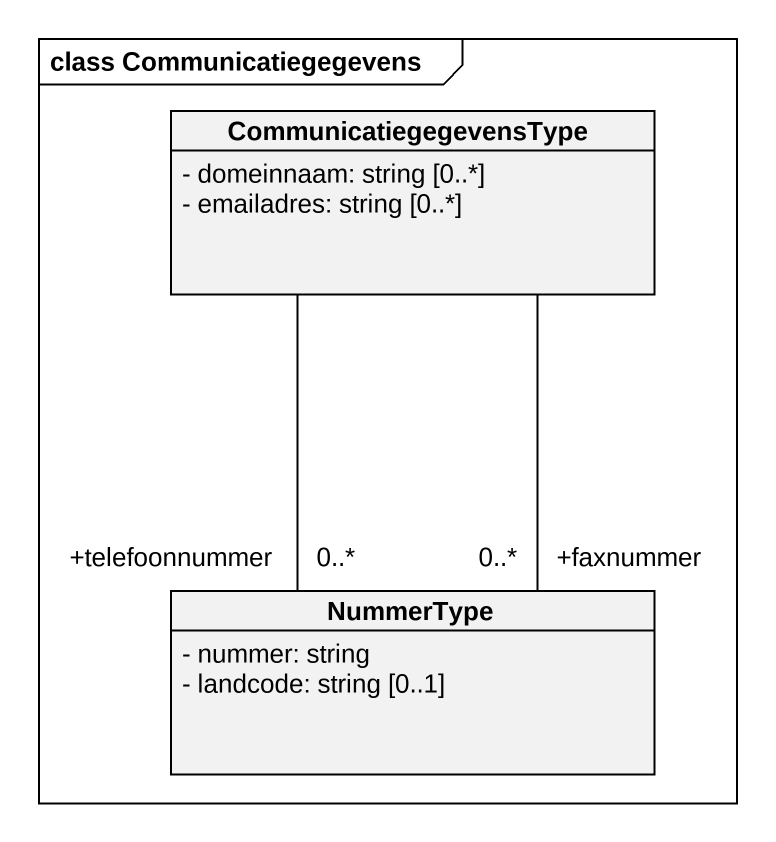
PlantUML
@startuml
mainframe class Communicatiegegevens
hide circle
hide empty members
skinparam classAttributeIconSize 0
class CommunicatiegegevensType {
  - domeinnaam: string [0..*]
  - emailadres: string [0..*]
}
class NummerType {
  - nummer: string
  - landcode: string [0..1]
}
CommunicatiegegevensType -- "+faxnummer\n0..*" NummerType
CommunicatiegegevensType -- "+telefoonnummer\n0..*" NummerType
@enduml
